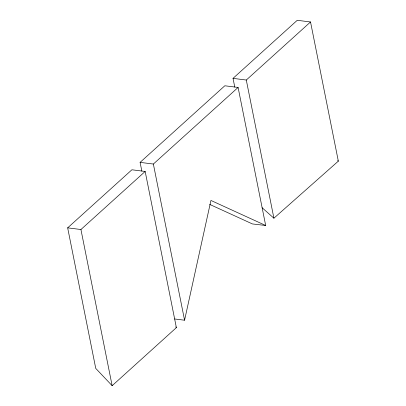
<?xml version="1.0" encoding="UTF-8"?>
<svg xmlns="http://www.w3.org/2000/svg" width="406" height="406" viewBox="0 0 406 406"><rect width="100%" height="100%" fill="white"/><g stroke="black" fill="none" stroke-linecap="round" stroke-linejoin="round"><path stroke-width="0.61" d="M174.621 318.969L184.573 320.217L210.932 200.447L265.681 225.487L238.099 87.442L224.822 85.778L140.095 162.375L141.826 171.048M67.665 227.852L131.894 169.784L145.165 171.454L176.377 327.632L112.142 385.7L95.745 368.389L67.665 227.852L80.936 229.517L145.165 171.454M234.759 87.046L233.024 78.363L297.253 20.3L310.529 21.97L338.335 161.141L273.908 218.2L262.109 207.735M140.095 162.375L153.366 164.039L238.099 87.442M233.024 78.363L246.295 80.033L310.529 21.97M265.681 225.487L252.43 223.945L209.674 204.391M337.68 160.563L338.335 161.141M175.691 326.911L176.377 327.632M246.295 80.033L273.908 218.2M153.366 164.039L184.573 320.217M80.936 229.517L112.142 385.7"/></g></svg>
